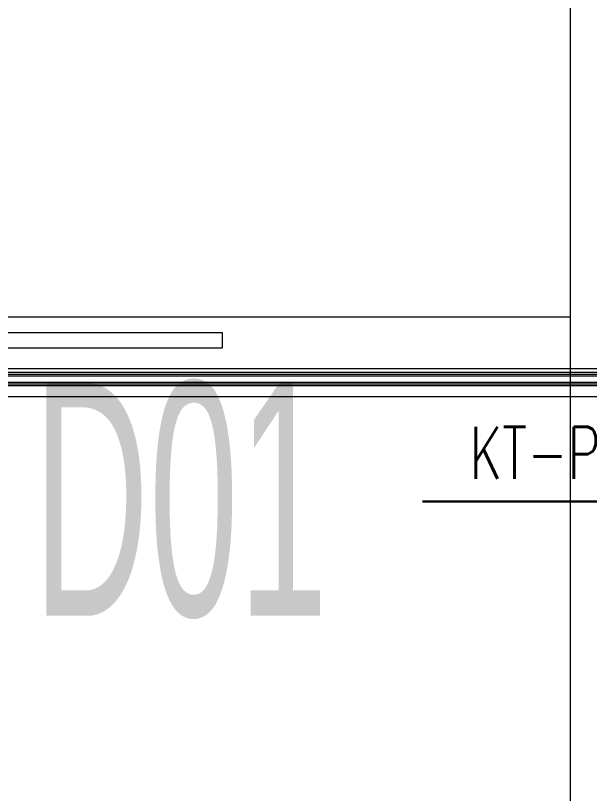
# Model space of a CAD drawing. Extents: x -9058 to 11890, y 0 to 4205.
# Drawn here: x 2565.6 to 2676.1, y 3137.2 to 3286.9 of the extents above; entities that cross this region are included whole.
import ezdxf
from ezdxf.enums import TextEntityAlignment as Align

# ---------------------------------------------------------------- set-up
doc = ezdxf.new("R2010")
doc.units = 0
doc.header["$MEASUREMENT"] = 0
doc.layers.get('0').update_dxf_attribs({"color": 9, "lineweight": 9})
for name, color, linetype, lineweight in [('E-KABLO', 7, 'Continuous', 30), ('E-YAZI', 7, 'Continuous', 30), ('M-TEFRIS2-015', 129, 'Continuous', 9), ('M-TEFRIS2-015 @ 20', 129, 'Continuous', 9)]:
    doc.layers.add(name, color=color, linetype=linetype, lineweight=lineweight)
doc.styles.add('Arial', font='arial.ttf', dxfattribs={"height": 2.5})
doc.styles.add('E-YAZI', font='txttw.shx')
doc.styles.add('MuuM_TEXT-STANDART', font='ARIALN.TTF')

# ---------------------------------------------------------------- blocks, each defined once
blk = doc.blocks.new('0a_roomno2')
blk.add_lwpolyline([(30, -16), (0, -16), (0, 0), (30, 0)], close=True)
blk.add_lwpolyline([(0, -5), (30, -5)])
at = {"style": 'Arial'}
blk.add_attdef('ODANO', (0, 1.505), '', height=3, dxfattribs=at)
blk.add_attdef('MEKANADI', text='', height=3, dxfattribs=at).set_placement((0.525, -4.75), align=Align.BOTTOM_LEFT)
at = {"style": 'MuuM_TEXT-STANDART', "width": 0.6}
for tag, p in [('YER01', (15, -7)), ('TAVAN01', (20.625, -7)), ('DUVAR01', (26.25, -7)), ('YER02', (15, -10.375)), ('TAVAN02', (20.625, -10.375)), ('DUVAR02', (26.25, -10.375)), ('YER03', (15, -13.75)), ('TAVAN03', (20.625, -13.75)), ('DUVAR03', (26.25, -13.75))]:
    blk.add_attdef(tag, text='', height=2.25, dxfattribs=at).set_placement(p, align=Align.MIDDLE_CENTER)
at = {"style": 'MuuM_TEXT-STANDART'}
blk.add_attdef('M2', text='', height=2.25, dxfattribs=at).set_placement((1.3231, -7.8046), align=Align.MIDDLE_LEFT)
at = {"style": 'MuuM_TEXT-STANDART', "width": 0.6}
blk.add_attdef('TEMIZTAVANYUKSEKLIGI', text='', height=2.25, dxfattribs=at).set_placement((2.7, -13.1619), align=Align.MIDDLE_LEFT)
blk = doc.blocks.new('*U649')
at = {"layer": 'M-TEFRIS2-015 @ 20'}
ref = blk.add_blockref('0a_roomno2', (2072.35, 3328.89), dxfattribs=dict(at, xscale=20, yscale=20, zscale=20))
ref.add_attrib('DUVAR01', 'D01', dxfattribs={"layer": '0', "height": 45, "style": 'MuuM_TEXT-STANDART', "width": 0.6}).set_placement((2597.35, 3193.89), align=Align.MIDDLE_CENTER)

msp = doc.modelspace()

# ---------------------------------------------------------------- linework, layer by layer
at = {"layer": 'E-YAZI'}
msp.add_line((2643.95, 3193.36), (2742.28, 3193.36), dxfattribs=at)
at = {"layer": 'M-TEFRIS2-015'}
for p, q in [((2463.41, 3225.89), (2605.36, 3225.89)), ((2605.36, 3225.89), (2605.36, 3222.89)), ((2605.36, 3222.89), (2463.41, 3222.89)), ((2458.78, 3218.29), (2781.65, 3218.29)), ((2458.78, 3217.89), (2781.65, 3217.89)), ((2460.2, 3218.99), (2780.44, 3218.99)), ((2781.65, 3217.49), (2458.78, 3217.49)), ((2781.65, 3216.29), (2458.78, 3216.29)), ((2458.78, 3215.99), (2781.65, 3215.99)), ((2458.78, 3215.69), (2781.65, 3215.69)), ((2780.44, 3213.49), (2460.2, 3213.49))]:
    msp.add_line(p, q, dxfattribs=at)

# ---------------------------------------------------------------- block references
at = {"layer": 'M-TEFRIS2-015', "color": 6}
msp.add_blockref('*U649', (0, 0), dxfattribs=at)

# ---------------------------------------------------------------- texts
at = {"layer": 'E-KABLO', "color": 3, "linetype": 'Continuous', "style": 'E-YAZI', "width": 0.7}
msp.add_text('KT-P-1K/K14', height=10, dxfattribs=at).set_placement((2652.96, 3197.75))

doc.saveas('drawing.dxf')
